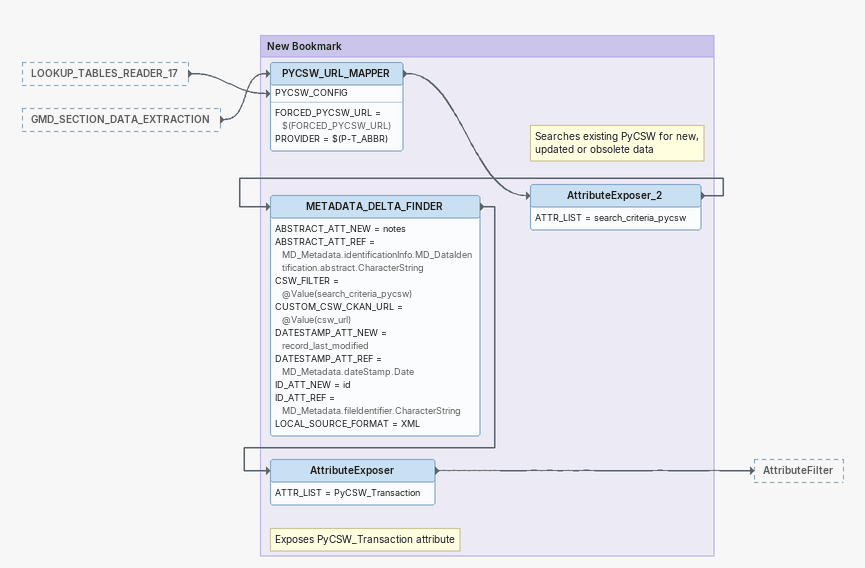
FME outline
LOOKUP_TABLES_READER_17 [outside]
    -> PYCSW_URL_MAPPER [PYCSW_CONFIG]
GMD_SECTION_DATA_EXTRACTION [outside]
    -> PYCSW_URL_MAPPER

Bookmark: New Bookmark
PYCSW_URL_MAPPER
    FORCED_PYCSW_URL = $(FORCED_PYCSW_URL)
    PROVIDER = $(P-T_ABBR)
    -> AttributeExposer_2
AttributeExposer_2
    ATTR_LIST = search_criteria_pycsw
    -> METADATA_DELTA_FINDER
Note: Searches existing PyCSW for new, updated or obsolete data
METADATA_DELTA_FINDER
    ABSTRACT_ATT_NEW = notes
    ABSTRACT_ATT_REF = MD_Metadata.identificationInfo.MD_DataIdentification.abstract.CharacterString
    CSW_FILTER = @Value(search_criteria_pycsw)
    CUSTOM_CSW_CKAN_URL = @Value(csw_url)
    DATESTAMP_ATT_NEW = record_last_modified
    DATESTAMP_ATT_REF = MD_Metadata.dateStamp.Date
    ID_ATT_NEW = id
    ID_ATT_REF = MD_Metadata.fileIdentifier.CharacterString
    LOCAL_SOURCE_FORMAT = XML
    -> AttributeExposer
Note: Exposes PyCSW_Transaction attribute
AttributeExposer
    ATTR_LIST = PyCSW_Transaction
    -> AttributeFilter
